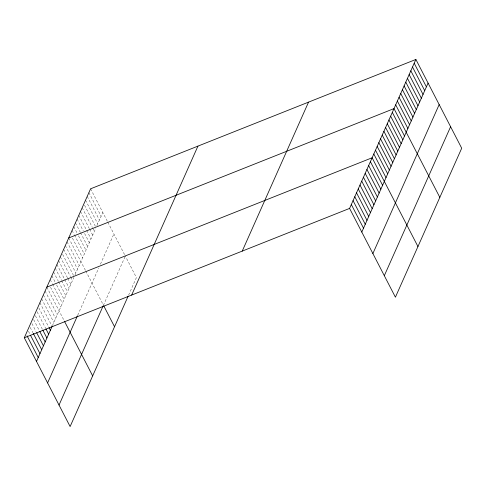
<?xml version="1.0" encoding="UTF-8"?>
<svg xmlns="http://www.w3.org/2000/svg" width="486" height="486" viewBox="0 0 486 486"><rect width="100%" height="100%" fill="white"/><g stroke="black" fill="none" stroke-linecap="round" stroke-linejoin="round"><path stroke-width="0.36" stroke-dasharray="2.43 1.82" d="M52.397 325.705L73.908 277.366M75.026 274.845L95.785 228.207M96.902 225.686L102.795 212.449M77.711 315.244L98.743 267.974M100.426 264.196L113.888 233.942M125.036 256.717L103.445 305.251L85.961 271.376M128.559 295.227L136.414 277.585L125.321 256.086M90.59 188.805L107.503 221.567M107.837 222.217L124.975 255.417M88.908 192.59L101.112 216.227M87.225 196.368L99.43 220.012M85.542 200.153L97.747 223.791M84.54 205.244L95.384 226.263M82.177 207.716L92.346 227.418M92.686 228.074L94.381 231.354M80.494 211.495L89.309 228.572M89.649 229.228L92.698 235.139M78.811 215.28L86.271 229.726M86.611 230.382L91.016 238.918M77.128 219.058L83.234 230.88M84.588 233.505L89.333 242.702M75.445 222.843L80.19 232.035M80.53 232.691L87.65 246.481M73.763 226.622L77.153 233.189M78.507 235.813L85.967 250.266M72.08 230.407L74.115 234.343M74.455 234.999L84.285 254.044M72.432 238.128L82.602 257.829M68.714 237.964L85.627 270.726M67.032 241.749L79.236 265.392M65.349 245.527L77.553 269.171M63.666 249.312L75.871 272.956M62.664 254.409L73.508 275.422M60.3 256.875L70.47 276.577M70.81 277.233L72.505 280.513M58.618 260.654L67.433 277.731M67.773 278.387L70.822 284.298M56.935 264.439L64.395 278.885M64.735 279.541L69.14 288.077M55.252 268.217L61.358 280.039M61.692 280.695L67.457 291.861M53.569 272.002L58.314 281.194M58.654 281.85L65.774 295.64M51.887 275.781L55.276 282.348M56.631 284.978L64.091 299.425M50.204 279.565L52.239 283.502M52.579 284.158L62.408 303.203M50.556 287.287L60.726 306.988M46.838 287.129L64.085 320.541M45.107 291.023L57.305 314.667M43.369 294.917L55.574 318.561M41.638 298.817L53.843 322.455M39.907 302.711L51.765 325.699M38.85 307.924L48.679 326.969M37.112 311.818L45.587 328.232M35.381 315.712L42.501 329.502M33.649 319.612L39.409 330.772M31.912 323.506L35.982 331.385M30.181 327.4L32.89 332.655M28.443 331.3L29.804 333.925"/><path stroke-width="0.73" d="M128 296.49L70.118 426.55L24.3 337.776L90.59 188.805L415.882 59.45L461.7 148.224L395.41 297.195L349.586 208.415L415.882 59.45M36.505 361.42L52.105 326.355M47.598 382.913L77.426 315.876M59.025 405.057L103.16 305.876M131.645 295.087L197.936 146.116M242.241 251.104L308.537 102.139M361.791 232.059L428.081 83.088M372.883 253.552L439.174 104.581M384.311 275.702L450.607 126.731M68.714 237.964L394 108.609L439.824 197.383M46.838 287.129L372.124 157.768L417.948 246.542M24.3 337.776L349.586 208.415M414.2 63.229L426.398 86.873M412.517 67.013L424.715 90.651M410.834 70.792L423.033 94.436M409.151 74.577L421.35 98.215M407.468 78.355L419.667 101.999M405.786 82.134L417.984 105.778M404.097 85.919L416.302 109.563M402.414 89.697L414.619 113.341M400.731 93.482L412.936 117.126M399.049 97.261L411.253 120.905M397.366 101.045L409.57 124.683M395.683 104.824L407.888 128.468M392.317 112.388L404.522 136.031M390.635 116.172L402.839 139.81M388.952 119.951L401.157 143.595M387.269 123.736L399.474 147.373M385.586 127.514L397.791 151.158M383.904 131.299L396.108 154.937M382.221 135.078L394.425 158.722M380.538 138.862L392.743 162.5M378.855 142.641L391.06 166.285M377.172 146.426L389.377 170.064M375.49 150.204L387.694 173.848M373.807 153.989L386.012 177.627M370.393 161.662L382.597 185.306M368.661 165.562L380.86 189.2M366.924 169.456L379.129 193.1M365.193 173.35L377.391 196.994M363.455 177.25L375.66 200.888M361.724 181.144L373.928 204.788M359.992 185.038L372.191 208.682M358.255 188.939L370.46 212.576M356.524 192.833L368.722 216.477M354.786 196.727L366.991 220.371M353.055 200.627L365.259 224.265M351.323 204.521L363.522 228.165M103.779 305.901L114.538 326.744M64.419 321.191L92.662 375.903M49.019 327.625L50.374 330.249M45.927 328.894L48.636 334.143M42.835 330.158L46.905 338.043M39.749 331.428L45.174 341.937M36.657 332.697L43.436 345.832M33.23 333.311L41.705 349.732M30.478 335.237L39.967 353.626M27.052 335.85L38.236 357.52"/></g></svg>
